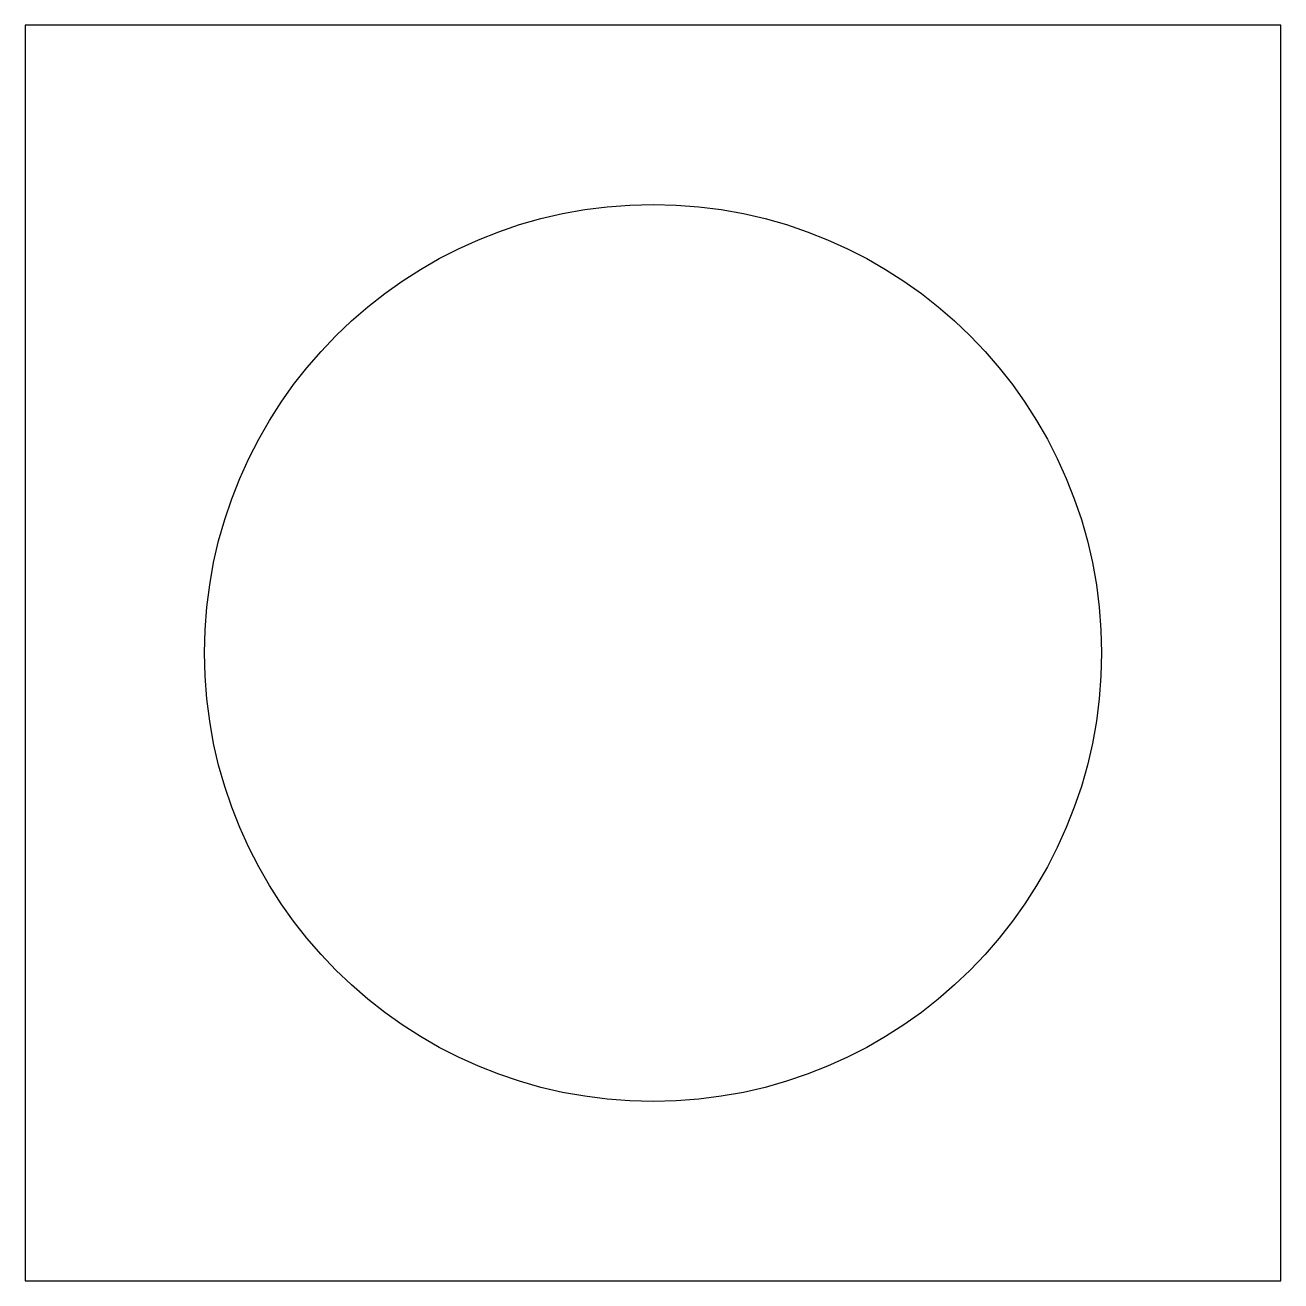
# Model space of a CAD drawing. Header units: millimetres. Extents: x -2969.268 to -2969.058, y 3745.311 to 3745.521.
import ezdxf

# ---------------------------------------------------------------- set-up
doc = ezdxf.new("R2010")
doc.units = ezdxf.units.MM
doc.header["$LTSCALE"] = 10
doc.layers.add('ELE_LUMINÁRIAS', color=4, linetype='Continuous')

msp = doc.modelspace()

# ---------------------------------------------------------------- linework, layer by layer
at = {"layer": 'ELE_LUMINÁRIAS', "color": 2}
msp.add_lwpolyline([(-2969.2678, 3745.31093), (-2969.0578, 3745.31093), (-2969.0578, 3745.52093), (-2969.2678, 3745.52093)], close=True, dxfattribs=at)
at = {"layer": 'ELE_LUMINÁRIAS', "color": 4}
msp.add_circle((-2969.1628, 3745.41593), 0.075, dxfattribs=at)

doc.saveas('drawing.dxf')
